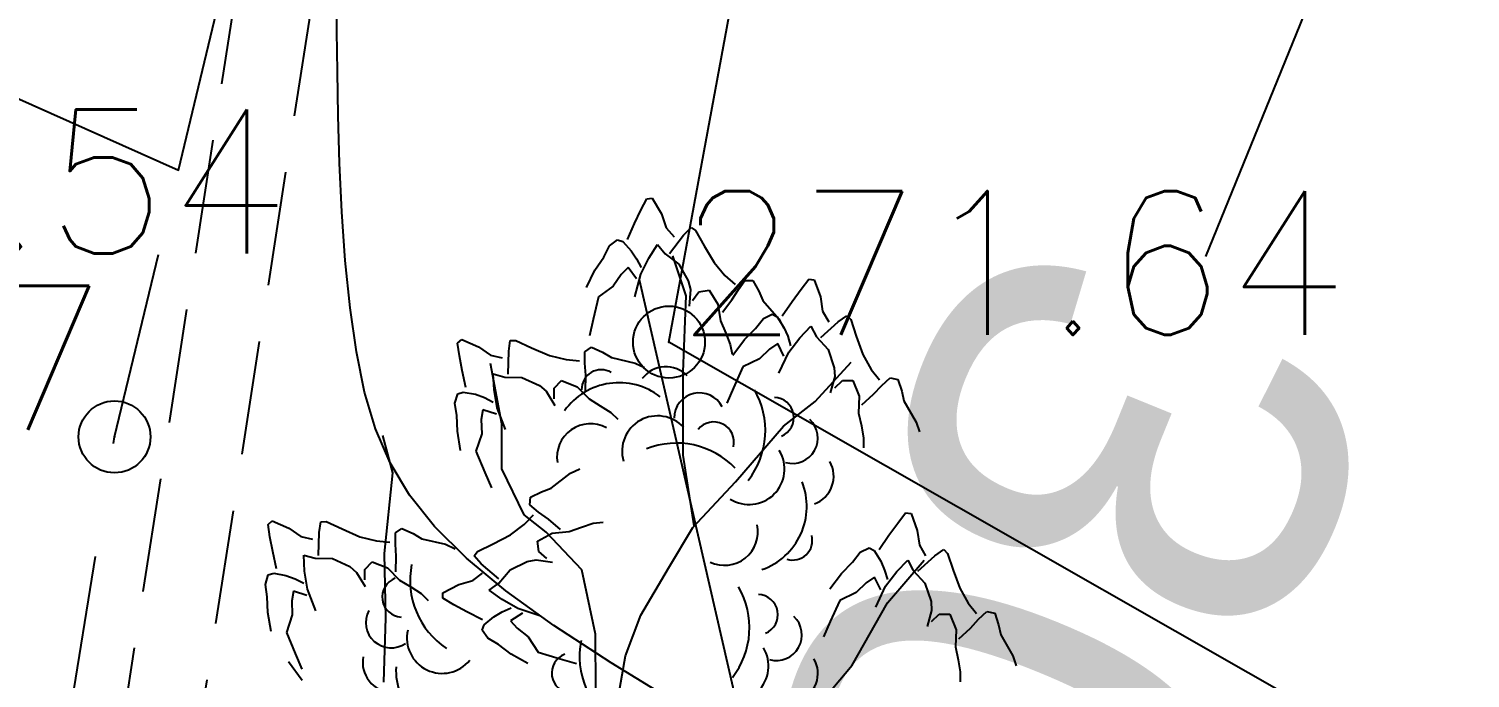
# Model space of a CAD drawing. Header units: millimetres. Extents: x 524954 to 526204, y 9523489 to 9524010.
# Drawn here: x 525202.39 to 525212.41, y 9523700.01 to 9523704.53 of the extents above; entities that cross this region are included whole.
import ezdxf
from ezdxf.enums import TextEntityAlignment as Align

# ---------------------------------------------------------------- set-up
doc = ezdxf.new("R2010")
doc.units = ezdxf.units.MM
doc.header["$PDMODE"] = 32
doc.header["$PDSIZE"] = 0.5
doc.linetypes.add('ACAD_ISO12W100', pattern=[21, 12, -3, 0, -3, 0, -3])
doc.linetypes.add('CACHE2', pattern=[4.7625, 3.175, -1.5875])
for name, color, linetype in [('Arbre', 34, 'ACAD_ISO12W100'), ('Bord_Route_Existante', 6, 'Continuous'), ('Borde_Piste', 7, 'CACHE2'), ('Caniveau', 5, 'CACHE2'), ('Cloture', 7, 'Continuous'), ('CN_01_00', 3, 'Continuous'), ('Route - Route de la corniche de Brazzaville - Tabulations', 7, 'Continuous'), ('Route - Route de la corniche de Brazzaville - Textes - Tabulations', 1, 'Continuous'), ('TopoAlt', 3, 'Continuous'), ('TOPOJIS', 7, 'Continuous')]:
    doc.layers.add(name, color=color, linetype=linetype)
doc.layers.add('Bord_Route_Existante_POLY3D', color=6, linetype='Continuous', plot=False)
doc.styles.add('Affichages route', font='arial.ttf', dxfattribs={"height": 0.5})
doc.styles.add('Simplex 1.0', font='Simplex.shx', dxfattribs={"width": 0.99, "height": 1})
doc.linetypes.add('LIMITE1', pattern='A,6.35,-2.54,[133,ltypeshp.shx,S=2.54,R=0,X=-2.54,Y=0],-2.54,25.4', length=36.83)

# ---------------------------------------------------------------- blocks, each defined once
blk = doc.blocks.new('TCPOINT M')
at = {"color": 0}
blk.add_point((0, 0), dxfattribs=at)
at = {"layer": 'TopoAlt', "style": 'Simplex 1.0', "width": 0.99}
blk.add_attdef('ALT', (0.15, 0.15), '', height=1, dxfattribs=at)
blk = doc.blocks.new('v088')
at = {"color": 3, "linetype": 'Continuous'}
for p, q in [((-0.024, 12.318), (0.016, 12.396)), ((0.016, 12.396), (0.055, 12.4)), ((0.055, 12.4), (0.118, 12.291)), ((-0.118, 12.113), (-0.069, 12.224)), ((-0.069, 12.224), (-0.024, 12.318)), ((0.118, 12.291), (0.152, 12.195)), ((0.152, 12.195), (0.207, 12.131)), ((0.175, 12.015), (0.272, 12.144)), ((0.272, 12.144), (0.324, 12.197)), ((0.324, 12.197), (0.356, 12.175)), ((0.356, 12.175), (0.415, 12.069)), ((-0.283, 11.991), (-0.243, 12.069)), ((-0.243, 12.069), (-0.188, 12.111)), ((-0.188, 12.111), (-0.15, 12.099)), ((-0.15, 12.099), (-0.092, 12.035)), ((-0.092, 12.035), (-0.054, 11.98)), ((0.032, 11.984), (0.092, 12.078)), ((0.092, 12.078), (0.144, 12.013)), ((0.415, 12.069), (0.484, 11.953)), ((-0.344, 11.901), (-0.283, 11.991)), ((-0.054, 11.98), (-0.022, 11.919)), ((-0.025, 11.872), (0.032, 11.984)), ((0.144, 12.013), (0.24, 11.942)), ((0.24, 11.942), (0.305, 11.825)), ((0.484, 11.953), (0.56, 11.862)), ((-0.403, 11.78), (-0.344, 11.901)), ((-0.162, 11.869), (-0.217, 11.788)), ((-0.112, 11.918), (-0.162, 11.869)), ((-0.054, 11.839), (-0.112, 11.918)), ((-0.066, 11.715), (-0.025, 11.872)), ((0.305, 11.825), (0.32, 11.765)), ((0.56, 11.862), (0.63, 11.801)), ((0.653, 11.766), (0.699, 11.829)), ((0.699, 11.829), (0.754, 11.828)), ((0.754, 11.828), (0.796, 11.754)), ((1.089, 11.768), (1.142, 11.837)), ((1.142, 11.837), (1.181, 11.833)), ((1.181, 11.833), (1.223, 11.714)), ((-0.217, 11.788), (-0.32, 11.714)), ((0.32, 11.765), (0.311, 11.65)), ((0.334, 11.69), (0.378, 11.749)), ((0.378, 11.749), (0.45, 11.762)), ((0.45, 11.762), (0.511, 11.664)), ((0.608, 11.694), (0.653, 11.766)), ((0.796, 11.754), (0.824, 11.689)), ((1.027, 11.683), (1.089, 11.768)), ((-0.32, 11.714), (-0.357, 11.558)), ((0.511, 11.664), (0.53, 11.547)), ((0.542, 11.608), (0.608, 11.694)), ((0.824, 11.689), (0.934, 11.561)), ((0.958, 11.583), (1.027, 11.683)), ((1.223, 11.714), (1.239, 11.614)), ((-0.357, 11.558), (-0.382, 11.444)), ((0.53, 11.547), (0.565, 11.463)), ((0.773, 11.494), (0.827, 11.564)), ((0.827, 11.564), (0.889, 11.595)), ((0.889, 11.595), (0.923, 11.575)), ((0.923, 11.575), (0.969, 11.502)), ((0.934, 11.561), (0.97, 11.497)), ((1.227, 11.433), (1.346, 11.541)), ((1.239, 11.614), (1.281, 11.541)), ((1.346, 11.541), (1.408, 11.583)), ((1.408, 11.583), (1.435, 11.556)), ((1.435, 11.556), (1.473, 11.441)), ((0.565, 11.463), (0.596, 11.383)), ((0.696, 11.418), (0.773, 11.494)), ((0.969, 11.502), (0.996, 11.441)), ((0.996, 11.441), (1.016, 11.375)), ((1.004, 11.329), (1.081, 11.429)), ((1.081, 11.429), (1.158, 11.51)), ((1.158, 11.51), (1.196, 11.437)), ((1.196, 11.437), (1.277, 11.348)), ((1.473, 11.441), (1.519, 11.314)), ((-1.299, 11.392), (-1.27, 11.417)), ((-1.285, 11.305), (-1.299, 11.392)), ((-1.27, 11.417), (-1.154, 11.366)), ((-1.154, 11.366), (-1.07, 11.309)), ((-0.947, 11.176), (-0.943, 11.337)), ((-0.943, 11.337), (-0.932, 11.411)), ((-0.932, 11.411), (-0.894, 11.412)), ((-0.894, 11.412), (-0.784, 11.361)), ((-0.784, 11.361), (-0.66, 11.307)), ((-0.413, 11.333), (-0.367, 11.365)), ((-0.413, 11.254), (-0.413, 11.333)), ((-0.367, 11.365), (-0.29, 11.329)), ((-0.29, 11.329), (-0.229, 11.292)), ((0.596, 11.383), (0.609, 11.315)), ((0.615, 11.31), (0.696, 11.418)), ((0.869, 11.352), (0.8, 11.283)), ((0.927, 11.391), (0.869, 11.352)), ((0.969, 11.302), (0.927, 11.391)), ((0.935, 11.183), (1.004, 11.329)), ((1.277, 11.348), (1.319, 11.221)), ((-1.266, 11.203), (-1.285, 11.305)), ((-1.07, 11.309), (-0.988, 11.29)), ((-0.66, 11.307), (-0.544, 11.278)), ((-0.544, 11.278), (-0.452, 11.27)), ((-0.408, 11.17), (-0.413, 11.254)), ((-0.229, 11.292), (-0.065, 11.254)), ((-0.065, 11.254), (0.001, 11.223)), ((0.685, 11.229), (0.619, 11.083)), ((0.8, 11.283), (0.685, 11.229)), ((1.319, 11.221), (1.323, 11.16)), ((1.519, 11.314), (1.577, 11.21)), ((-1.241, 11.084), (-1.266, 11.203)), ((-1.05, 11.179), (-0.971, 11.157)), ((-1.044, 11.067), (-1.05, 11.179)), ((-0.971, 11.157), (-0.851, 11.155)), ((-0.851, 11.155), (-0.73, 11.098)), ((-0.626, 11.08), (-0.576, 11.133)), ((-0.576, 11.133), (-0.468, 11.09)), ((-0.41, 11.061), (-0.408, 11.17)), ((1.323, 11.16), (1.292, 11.048)), ((1.323, 11.083), (1.377, 11.133)), ((1.377, 11.133), (1.45, 11.133)), ((1.45, 11.133), (1.492, 11.025)), ((1.577, 11.21), (1.635, 11.137)), ((1.65, 11.098), (1.708, 11.152)), ((1.708, 11.152), (1.762, 11.141)), ((1.762, 11.141), (1.789, 11.06)), ((-1.317, 10.975), (-1.297, 11.041)), ((-1.297, 11.041), (-1.259, 11.053)), ((-1.259, 11.053), (-1.174, 11.037)), ((-1.174, 11.037), (-1.111, 11.014)), ((-1.024, 10.943), (-1.044, 11.067)), ((-0.73, 11.098), (-0.682, 11.059)), ((-0.682, 11.059), (-0.622, 10.96)), ((-0.626, 11.006), (-0.626, 11.08)), ((-0.468, 11.09), (-0.384, 11.005)), ((0.619, 11.083), (0.573, 10.975)), ((1.492, 11.025), (1.489, 10.906)), ((1.512, 10.964), (1.592, 11.037)), ((1.592, 11.037), (1.65, 11.098)), ((1.789, 11.06), (1.804, 10.991)), ((-1.303, 10.889), (-1.317, 10.975)), ((-1.122, 10.929), (-1.134, 10.861)), ((-1.029, 10.899), (-1.122, 10.929)), ((-1.111, 11.014), (-1.05, 10.983)), ((-0.966, 10.792), (-1.024, 10.943)), ((-0.384, 11.005), (-0.307, 10.958)), ((-0.307, 10.958), (-0.234, 10.911)), ((1.804, 10.991), (1.889, 10.844)), ((-1.3, 10.78), (-1.303, 10.889)), ((-1.134, 10.861), (-1.131, 10.763)), ((-0.234, 10.911), (-0.184, 10.864)), ((1.489, 10.906), (1.508, 10.818)), ((1.889, 10.844), (1.912, 10.775)), ((-1.277, 10.647), (-1.3, 10.78)), ((-1.131, 10.763), (-1.171, 10.642)), ((1.508, 10.818), (1.523, 10.733)), ((1.523, 10.733), (1.523, 10.664)), ((-1.171, 10.642), (-1.109, 10.494)), ((-0.514, 10.488), (-0.448, 10.519)), ((-1.109, 10.494), (-1.063, 10.387)), ((-0.648, 10.385), (-0.514, 10.488)), ((-0.796, 10.268), (-0.791, 10.323)), ((-0.791, 10.323), (-0.715, 10.36)), ((-0.715, 10.36), (-0.648, 10.385)), ((-0.735, 10.218), (-0.796, 10.268)), ((-2.616, 10.132), (-2.587, 10.158)), ((-2.603, 10.046), (-2.616, 10.132)), ((-2.587, 10.158), (-2.471, 10.107)), ((-2.261, 10.077), (-2.249, 10.151)), ((-2.249, 10.151), (-2.211, 10.152)), ((-2.211, 10.152), (-2.101, 10.101)), ((-0.931, 10.06), (-0.836, 10.131)), ((-0.836, 10.131), (-0.771, 10.198)), ((-0.666, 10.169), (-0.735, 10.218)), ((-0.583, 10.098), (-0.666, 10.169)), ((-0.438, 10.113), (-0.356, 10.14)), ((-0.356, 10.14), (-0.287, 10.149)), ((1.7, 10.058), (1.762, 10.142)), ((1.762, 10.142), (1.816, 10.212)), ((1.816, 10.212), (1.854, 10.208)), ((1.854, 10.208), (1.896, 10.089)), ((-2.583, 9.943), (-2.603, 10.046)), ((-2.471, 10.107), (-2.388, 10.049)), ((-2.388, 10.049), (-2.306, 10.03)), ((-2.264, 9.917), (-2.261, 10.077)), ((-2.101, 10.101), (-1.977, 10.047)), ((-1.977, 10.047), (-1.862, 10.018)), ((-1.731, 9.995), (-1.73, 10.074)), ((-1.73, 10.074), (-1.685, 10.105)), ((-1.685, 10.105), (-1.608, 10.069)), ((-1.608, 10.069), (-1.547, 10.033)), ((-1.547, 10.033), (-1.382, 9.994)), ((-1.051, 9.998), (-0.931, 10.06)), ((-0.743, 10.015), (-0.642, 10.071)), ((-0.642, 10.071), (-0.523, 10.083)), ((-0.523, 10.083), (-0.438, 10.113)), ((1.631, 9.958), (1.7, 10.058)), ((1.896, 10.089), (1.912, 9.989)), ((-2.558, 9.824), (-2.583, 9.943)), ((-2.368, 9.919), (-2.288, 9.897)), ((-2.362, 9.808), (-2.368, 9.919)), ((-1.862, 10.018), (-1.769, 10.01)), ((-1.725, 9.911), (-1.731, 9.995)), ((-1.382, 9.994), (-1.316, 9.963)), ((-1.184, 9.915), (-1.161, 9.945)), ((-1.161, 9.945), (-1.051, 9.998)), ((-0.734, 9.943), (-0.743, 10.015)), ((-0.677, 9.896), (-0.734, 9.943)), ((1.446, 9.869), (1.5, 9.939)), ((1.5, 9.939), (1.562, 9.969)), ((1.562, 9.969), (1.596, 9.95)), ((1.596, 9.95), (1.643, 9.877)), ((1.912, 9.989), (1.954, 9.915)), ((2.019, 9.915), (2.081, 9.958)), ((2.081, 9.958), (2.108, 9.931)), ((2.108, 9.931), (2.146, 9.815)), ((-2.288, 9.897), (-2.168, 9.895)), ((-2.168, 9.895), (-2.047, 9.839)), ((-2.047, 9.839), (-2, 9.799)), ((-1.944, 9.746), (-1.943, 9.82)), ((-1.943, 9.82), (-1.893, 9.873)), ((-1.893, 9.873), (-1.786, 9.83)), ((-1.786, 9.83), (-1.702, 9.745)), ((-1.728, 9.802), (-1.725, 9.911)), ((-1.134, 9.859), (-1.184, 9.915)), ((-1.012, 9.755), (-1.134, 9.859)), ((-0.934, 9.816), (-0.814, 9.874)), ((-0.814, 9.874), (-0.753, 9.886)), ((-0.753, 9.886), (-0.639, 9.87)), ((1.369, 9.792), (1.446, 9.869)), ((1.643, 9.877), (1.669, 9.815)), ((1.754, 9.804), (1.831, 9.885)), ((1.831, 9.885), (1.869, 9.812)), ((1.9, 9.808), (2.019, 9.915)), ((-2.634, 9.715), (-2.614, 9.781)), ((-2.614, 9.781), (-2.576, 9.793)), ((-2.576, 9.793), (-2.492, 9.777)), ((-2.492, 9.777), (-2.428, 9.754)), ((-2.428, 9.754), (-2.368, 9.723)), ((-2.342, 9.683), (-2.362, 9.808)), ((-2, 9.799), (-1.94, 9.7)), ((-1.702, 9.745), (-1.624, 9.699)), ((-1.289, 9.715), (-1.192, 9.743)), ((-1.192, 9.743), (-1.125, 9.794)), ((-1.079, 9.676), (-1.011, 9.724)), ((-1.011, 9.724), (-0.934, 9.816)), ((1.289, 9.685), (1.369, 9.792)), ((1.542, 9.727), (1.473, 9.658)), ((1.6, 9.765), (1.542, 9.727)), ((1.643, 9.677), (1.6, 9.765)), ((1.669, 9.815), (1.689, 9.75)), ((1.677, 9.704), (1.754, 9.804)), ((1.869, 9.812), (1.95, 9.723)), ((1.95, 9.723), (1.993, 9.596)), ((2.146, 9.815), (2.193, 9.689)), ((-2.621, 9.629), (-2.634, 9.715)), ((-2.617, 9.52), (-2.621, 9.629)), ((-2.439, 9.669), (-2.451, 9.601)), ((-2.346, 9.639), (-2.439, 9.669)), ((-2.283, 9.532), (-2.342, 9.683)), ((-1.624, 9.699), (-1.552, 9.652)), ((-1.552, 9.652), (-1.502, 9.604)), ((-1.402, 9.657), (-1.289, 9.715)), ((-1.401, 9.619), (-1.402, 9.657)), ((-1.325, 9.574), (-1.401, 9.619)), ((-0.989, 9.611), (-1.079, 9.676)), ((1.473, 9.658), (1.358, 9.604)), ((1.608, 9.558), (1.677, 9.704)), ((2.193, 9.689), (2.25, 9.585)), ((-2.595, 9.387), (-2.617, 9.52)), ((-2.451, 9.601), (-2.448, 9.503)), ((-1.233, 9.524), (-1.325, 9.574)), ((-1.125, 9.469), (-1.233, 9.524)), ((-1.047, 9.49), (-0.989, 9.525)), ((-0.88, 9.547), (-0.989, 9.611)), ((-0.989, 9.525), (-0.927, 9.553)), ((-0.726, 9.498), (-0.88, 9.547)), ((1.358, 9.604), (1.292, 9.458)), ((1.996, 9.535), (1.966, 9.423)), ((1.993, 9.596), (1.996, 9.535)), ((2.25, 9.585), (2.308, 9.512)), ((2.323, 9.473), (2.381, 9.527)), ((2.381, 9.527), (2.435, 9.515)), ((-2.448, 9.503), (-2.488, 9.382)), ((-1.128, 9.398), (-1.113, 9.435)), ((-1.113, 9.435), (-1.047, 9.49)), ((-0.848, 9.516), (-0.931, 9.463)), ((-0.931, 9.463), (-0.885, 9.411)), ((1.292, 9.458), (1.246, 9.35)), ((1.996, 9.458), (2.05, 9.508)), ((2.05, 9.508), (2.123, 9.508)), ((2.123, 9.508), (2.166, 9.4)), ((2.266, 9.412), (2.323, 9.473)), ((2.435, 9.515), (2.462, 9.435)), ((2.462, 9.435), (2.477, 9.365)), ((-2.488, 9.382), (-2.427, 9.234)), ((-1.089, 9.341), (-1.128, 9.398)), ((-1.014, 9.297), (-1.089, 9.341)), ((-0.885, 9.411), (-0.807, 9.351)), ((-0.807, 9.351), (-0.739, 9.244)), ((2.166, 9.4), (2.162, 9.281)), ((2.185, 9.338), (2.266, 9.412)), ((2.477, 9.365), (2.562, 9.219)), ((-2.427, 9.234), (-2.38, 9.127)), ((-0.927, 9.231), (-1.014, 9.297)), ((-0.81, 9.165), (-0.927, 9.231)), ((-0.739, 9.244), (-0.586, 9.198)), ((2.162, 9.281), (2.181, 9.192)), ((2.562, 9.219), (2.585, 9.15)), ((-0.586, 9.198), (-0.473, 9.166)), ((2.181, 9.192), (2.196, 9.108)), ((2.196, 9.108), (2.196, 9.038))]:
    blk.add_line(p, q, dxfattribs=at)
at = {"linetype": 'Continuous'}
for p, q in [((0.29, 11.722), (0.197, 12)), ((0.27, 11.193), (0.29, 11.722)), ((-0.991, 10.831), (-1.069, 11.252)), ((1.188, 10.988), (1.437, 11.261)), ((0.269, 10.614), (0.27, 11.193)), ((0.968, 10.816), (1.188, 10.988)), ((-0.991, 10.52), (-0.991, 10.831)), ((-1.749, 10.491), (-1.817, 10.751)), ((0.634, 10.429), (0.968, 10.816)), ((-0.835, 10.2), (-0.991, 10.52)), ((0.345, 10.122), (0.269, 10.614)), ((-1.806, 9.931), (-1.749, 10.491)), ((0.336, 10.112), (0.634, 10.429)), ((-0.683, 10.078), (-0.835, 10.2)), ((-0.435, 9.816), (-0.683, 10.078)), ((0.168, 9.829), (0.336, 10.112)), ((-1.797, 9.483), (-1.806, 9.931)), ((-0.025, 9.501), (0.168, 9.829)), ((1.69, 9.587), (1.945, 9.885)), ((-0.339, 9.37), (-0.435, 9.816)), ((1.444, 9.153), (1.69, 9.587)), ((-1.812, 9.035), (-1.797, 9.483)), ((-0.131, 9.219), (-0.025, 9.501)), ((-0.337, 8.979), (-0.339, 9.37)), ((-0.186, 8.901), (-0.131, 9.219)), ((-2.378, 9.048), (-2.474, 9.177)), ((1.08, 8.722), (1.444, 9.153))]:
    blk.add_line(p, q, dxfattribs=at)
at = {"color": 3, "linetype": 'Continuous'}
for centre, major_axis, start_param, end_param in [((0.15, 11.024), (0.145, 0.145), 6.263619, 7.998733), ((-0.176, 10.651), (0.33, 0.33), 0.12682, 1.733702), ((-0.3, 11.072), (0.0964, 0.0964), 0.254619, 2.377018), ((0.383, 10.87), (-0.125, 0.125), 4.396235, 7.060094), ((0.275, 10.786), (0.4, 0.4), 4.836335, 6.022049), ((0.899, 10.876), (0.099, 0.099), 4.31771, 7.031286), ((-0.376, 10.6), (0.164, 0.164), 0.282297, 2.520721), ((0.091, 10.641), (0.174, 0.174), 6.236163, 8.918901), ((0.483, 10.705), (-0.099, 0.099), 3.680741, 6.394318), ((1.029, 10.733), (-0.125, 0.125), 2.081137, 4.744996), ((0.223, 10.132), (-0.4, 0.4), 4.689978, 5.875693), ((0.728, 10.517), (-0.174, 0.174), 1.793126, 4.475865), ((1.111, 10.467), (-0.145, 0.145), 2.713295, 4.448408), ((0.662, 10.258), (-0.33, 0.33), 2.69514, 4.302022), ((0.557, 10.08), (0.164, 0.164), 3.478918, 5.717341), ((1.031, 10.021), (0.0964, 0.0964), 3.62262, 5.745019), ((-1.063, 9.743), (0.4, 0.4), 2.158504, 3.344219), ((-1.682, 9.628), (-0.099, 0.099), -0.421529, 2.292047), ((0.165, 9.415), (0.4, 0.4), 4.836335, 6.022049), ((0.788, 9.505), (-0.099, 0.099), 2.746913, 5.46049), ((-1.76, 9.451), (-0.125, 0.125), 0.293965, 2.957824), ((0.918, 9.363), (0.125, 0.125), 3.651933, 6.315792), ((-1.405, 9.343), (0.174, 0.174), 2.133893, 4.816631), ((0.115, 9.214), (-0.4, 0.4), 0.587708, 1.773422), ((-0.504, 9.099), (0.099, 0.099), 1.149268, 3.862844), ((0.617, 9.147), (-0.174, 0.174), 1.793126, 4.475865), ((-1.753, 9.172), (-0.145, 0.145), 0.590553, 2.325666), ((-1.26, 9.119), (0.33, 0.33), 2.307735, 3.914618), ((1.001, 9.096), (-0.145, 0.145), 2.713295, 4.448408)]:
    blk.add_ellipse(centre, major_axis=major_axis, ratio=1, start_param=start_param, end_param=end_param, dxfattribs=at)

msp = doc.modelspace()

# ---------------------------------------------------------------- hatches: boundary and pattern name
at = {"layer": 'Bord_Route_Existante'}
h = msp.add_hatch(dxfattribs=at)
h.set_pattern_fill('ALEA', color=8, scale=0.5, style=0)
h.set_pattern_definition([(312, (0.5, 0), (5.8688856024, 1.247470143), [0, -3.75]), (67, (-0.25, 0.433), (-5.9552769074, -0.7312160615), [0, -6.25]), (153, (-0.25, 0.433), (0.3140157387, -5.991777206), [0, -5]), (180, (-0.25, -0.433), (3, -5.19615242), [0, -5]), (74, (-2, 0), (-5.821774355, -1.4515313743), [0, -5]), (286, (-2, 0), (5.821774355, -1.4515313743), [0, -5]), (52, (1, -1.732), (-5.9416084103, 0.835038604), [0, -6.25]), (300, (1, 1.732), (5.9999999977, -1.4e-09), [0, -5]), (175, (1, 1.732), (2.5357095707, -5.4378467195), [0, -5]), (114, (0.25, 1.299), (-5.9671313697, 0.6271707807), [0, -2.5]), (248, (0.25, -1.299), (3.6939688494, -4.7280645206), [0, -3.1])])
h.paths.add_polyline_path([(525206.458, 9523729.169), (525202.714, 9523720.535), (525199.802, 9523714.653), (525196.267, 9523706.744), (525203.431, 9523703.543), (525203.876, 9523705.398), (525204.915, 9523708.694), (525208.962, 9523717.669), (525219.81, 9523740.971), (525221.696, 9523745.496), (525233.613, 9523750.417), (525215.23, 9523758.673), (525216.362, 9523756.555), (525217.008, 9523753.625), (525216.18, 9523749.234), (525212.973, 9523742.341)])

# ---------------------------------------------------------------- linework, layer by layer
at = {"layer": 'Bord_Route_Existante', "flags": 128}
msp.add_lwpolyline([(525206.458, 9523729.169), (525202.714, 9523720.535), (525199.802, 9523714.653), (525196.267, 9523706.744), (525203.431, 9523703.543), (525203.876, 9523705.398), (525204.915, 9523708.694), (525208.962, 9523717.669), (525219.81, 9523740.971), (525221.696, 9523745.496), (525233.613, 9523750.417), (525215.23, 9523758.673), (525216.362, 9523756.555), (525217.008, 9523753.625), (525216.18, 9523749.234), (525212.973, 9523742.341)], close=True, dxfattribs=at)
at = {"layer": 'Bord_Route_Existante_POLY3D'}
msp.add_polyline3d([(525206.458, 9523729.169, 0), (525202.714, 9523720.535, 272.86), (525199.802, 9523714.653, 271.79), (525198.024, 9523710.625, 271.22), (525196.267, 9523706.744, 0), (525203.431, 9523703.543, 0), (525203.876, 9523705.398, 270.94), (525204.915, 9523708.694, 271.29), (525208.962, 9523717.669, 272.8), (525219.81, 9523740.971, 276.94), (525221.696, 9523745.496, 277.25), (525233.613, 9523750.417, 277.8), (525215.23, 9523758.673, 278.32), (525216.362, 9523756.555, 0), (525217.008, 9523753.625, 0), (525216.18, 9523749.234, 0), (525212.973, 9523742.341, 0)], close=True, dxfattribs=at)
at = {"layer": 'Borde_Piste', "ltscale": 0.5, "flags": 128}
msp.add_lwpolyline([(525205.674, 9523680.65), (525204.879, 9523682.838), (525204.209, 9523685.22), (525203.206, 9523689.032), (525202.685, 9523694.235), (525202.428, 9523698.209), (525202.986, 9523701.688), (525203.291, 9523702.957)], dxfattribs=at)
at = {"layer": 'Caniveau', "ltscale": 0.25, "flags": 128}
for points in [[(525221.986, 9523745.041), (525219.255, 9523738.914), (525208.931, 9523717.27), (525203.944, 9523705.52), (525202.828, 9523698.319), (525203.581, 9523689.156), (525204.373, 9523684.961), (525205.034, 9523683.01)], [(525222.473, 9523744.824), (525219.739, 9523738.691), (525209.417, 9523717.051), (525204.461, 9523705.373), (525203.364, 9523698.3), (525204.11, 9523689.228), (525204.897, 9523685.06), (525205.516, 9523683.168)]]:
    msp.add_lwpolyline(points, dxfattribs=at)
at = {"layer": 'Cloture', "linetype": 'LIMITE1', "ltscale": 0.1, "flags": 128}
for points in [[(525214.892, 9523697.749), (525206.84, 9523702.347), (525207.543, 9523706.164), (525210.801, 9523716.757), (525212.086, 9523718.273), (525222.437, 9523726.793), (525228.28, 9523713.414)], [(525212.162, 9523678.723), (525206.634, 9523702.781)]]:
    msp.add_lwpolyline(points, dxfattribs=at)
at = {"layer": 'CN_01_00', "elevation": 271, "flags": 128}
msp.add_lwpolyline([(525206.887, 9523699.841), (525206.438, 9523700.117), (525206.04, 9523700.376), (525205.706, 9523700.617), (525205.432, 9523700.844), (525205.211, 9523701.064), (525205.037, 9523701.283), (525204.902, 9523701.508), (525204.8, 9523701.745), (525204.724, 9523702), (525204.667, 9523702.279), (525204.623, 9523702.586), (525204.59, 9523702.914), (525204.566, 9523703.252), (525204.55, 9523703.591), (525204.54, 9523703.919), (525204.535, 9523704.228), (525204.532, 9523704.506), (525204.531, 9523704.744)], dxfattribs=at)
at = {"layer": 'Route - Route de la corniche de Brazzaville - Tabulations'}
msp.add_line((525233.189, 9523758.517), (525210.57, 9523702.943), dxfattribs=at)

# ---------------------------------------------------------------- block references
at = {"layer": 'Arbre'}
msp.add_blockref('v088', (525206.669, 9523690.947), dxfattribs=at)
at = {"layer": 'TOPOJIS'}
ref = msp.add_blockref('TCPOINT M', (525199.485, 9523702.914, 270.54), dxfattribs=at)
ref.add_attrib('ALT', '270.54', (525199.535, 9523702.964, 270.54), dxfattribs={"layer": 'TopoAlt', "height": 1, "style": 'Simplex 1.0', "width": 0.99})
ref = msp.add_blockref('TCPOINT M', (525206.84, 9523702.347, 271.64), dxfattribs=at)
ref.add_attrib('ALT', '271.64', (525206.89, 9523702.397, 271.64), dxfattribs={"layer": 'TopoAlt', "height": 1, "style": 'Simplex 1.0', "width": 0.99})
ref = msp.add_blockref('TCPOINT M', (525202.986, 9523701.688, 270.57), dxfattribs=at)
ref.add_attrib('ALT', '270.57', dxfattribs={"layer": 'TopoAlt', "height": 1, "style": 'Simplex 1.0', "width": 0.99}).set_placement((525202.936, 9523701.738, 270.57), align=Align.RIGHT)

# ---------------------------------------------------------------- texts
at = {"layer": 'Route - Route de la corniche de Brazzaville - Textes - Tabulations', "style": 'Affichages route'}
msp.add_text('30.0', height=3, rotation=247.8534, dxfattribs=at).set_placement((525210.476, 9523702.712), align=Align.MIDDLE_LEFT)

doc.saveas('drawing.dxf')
